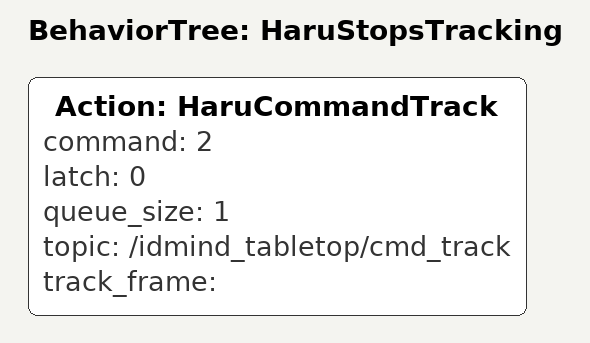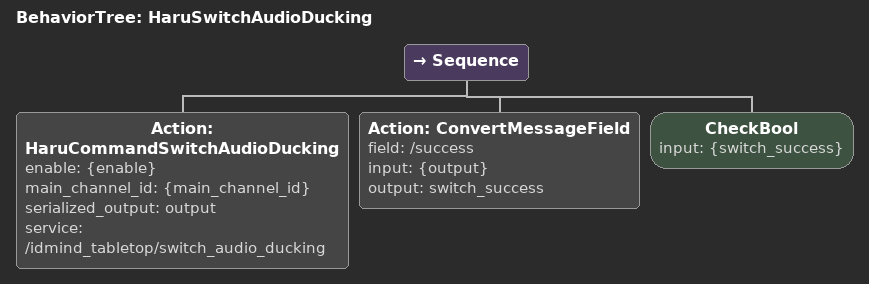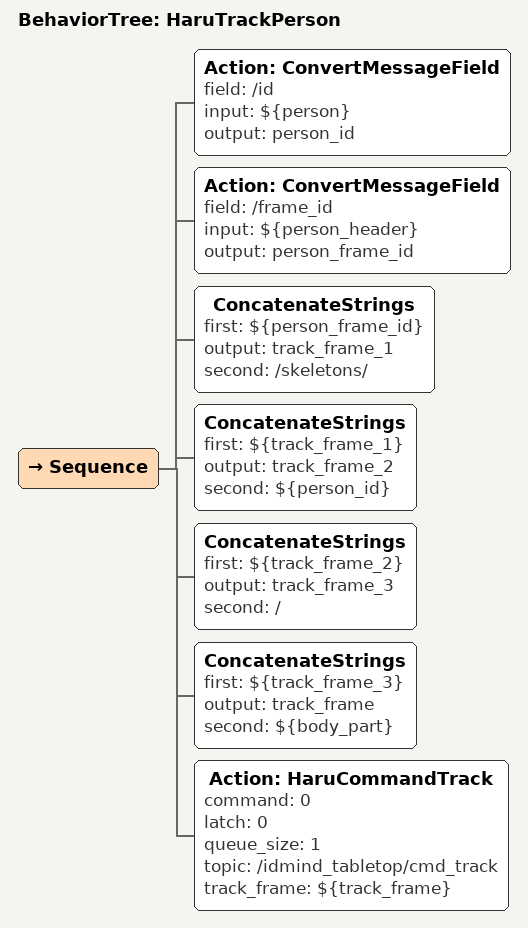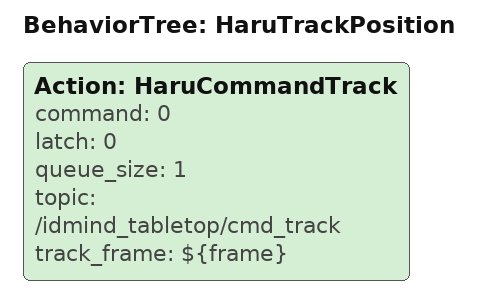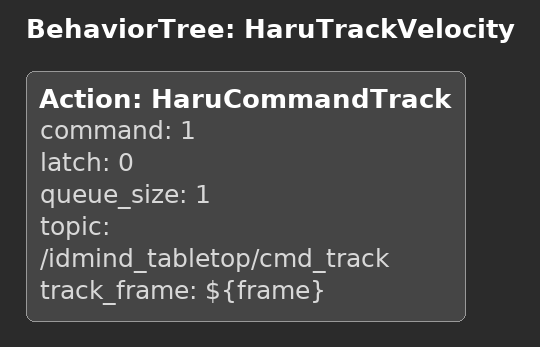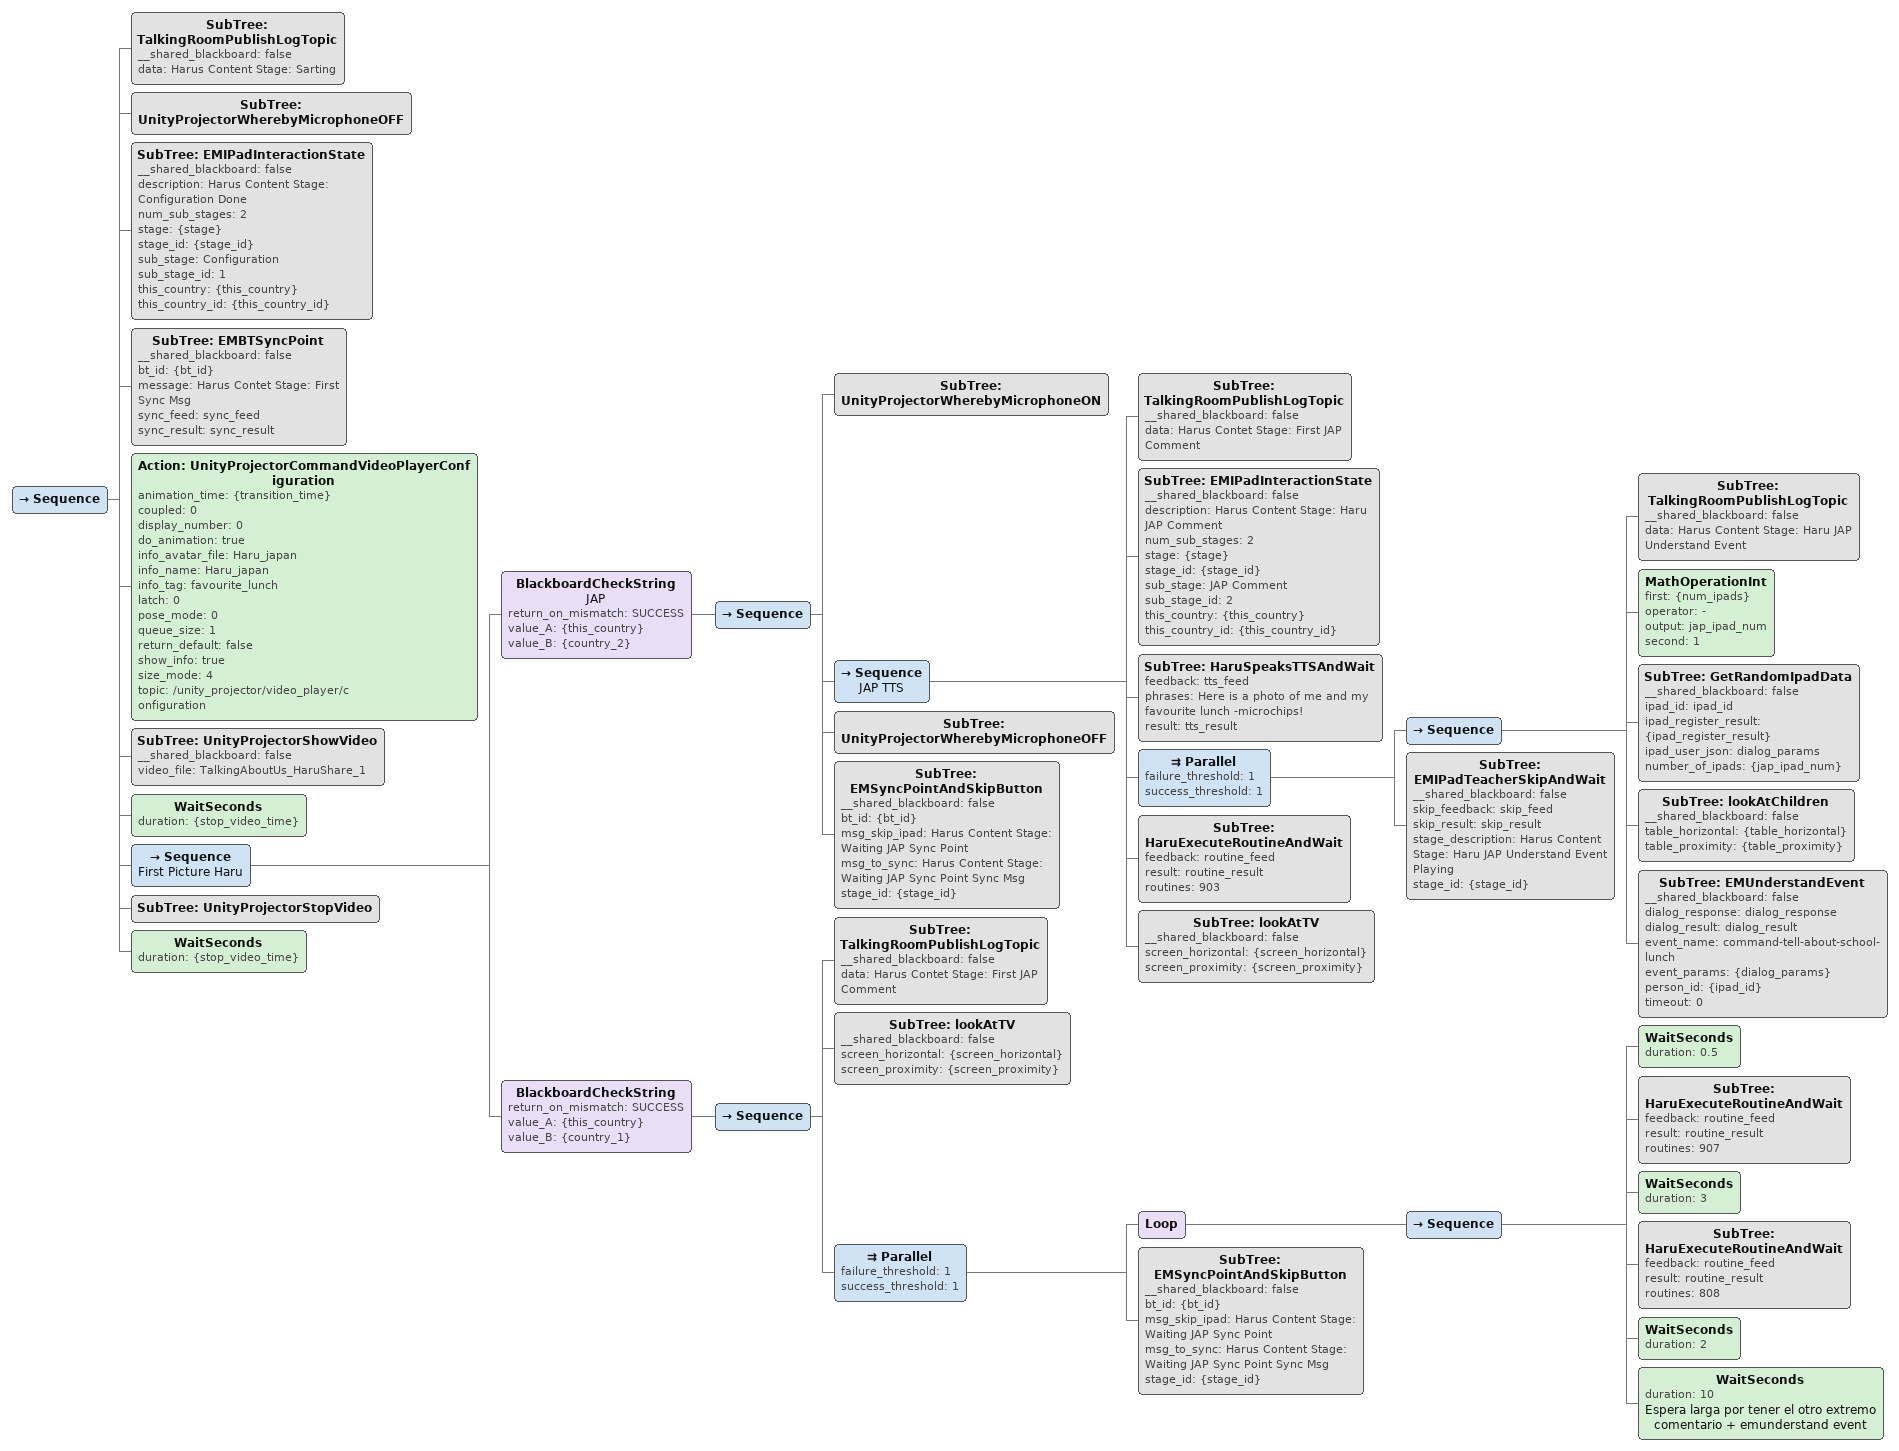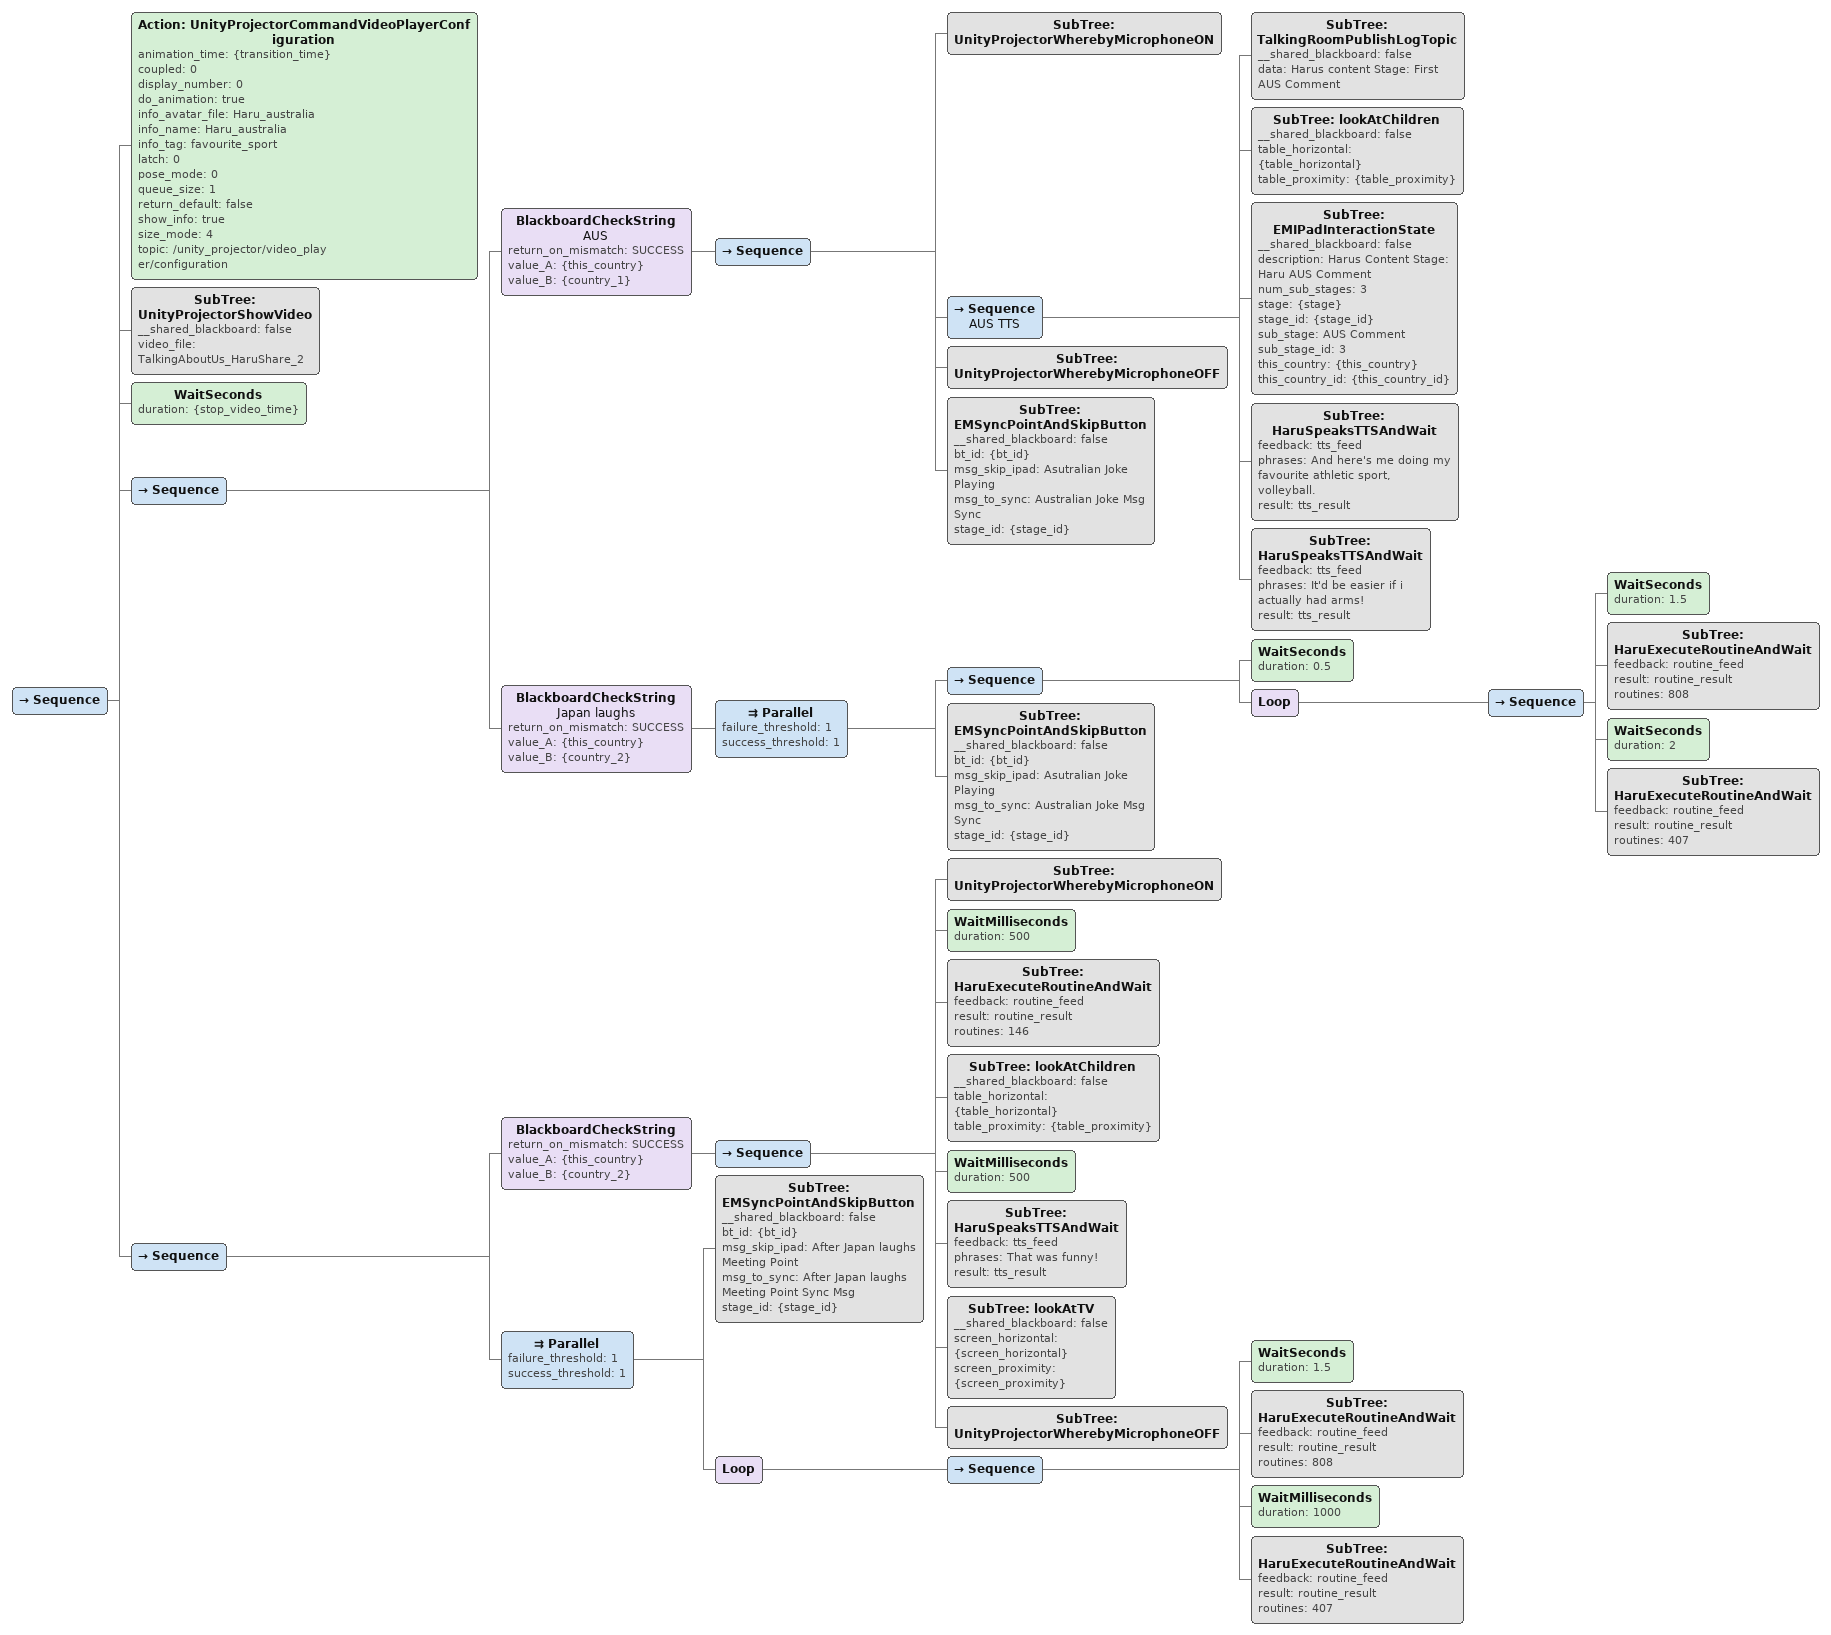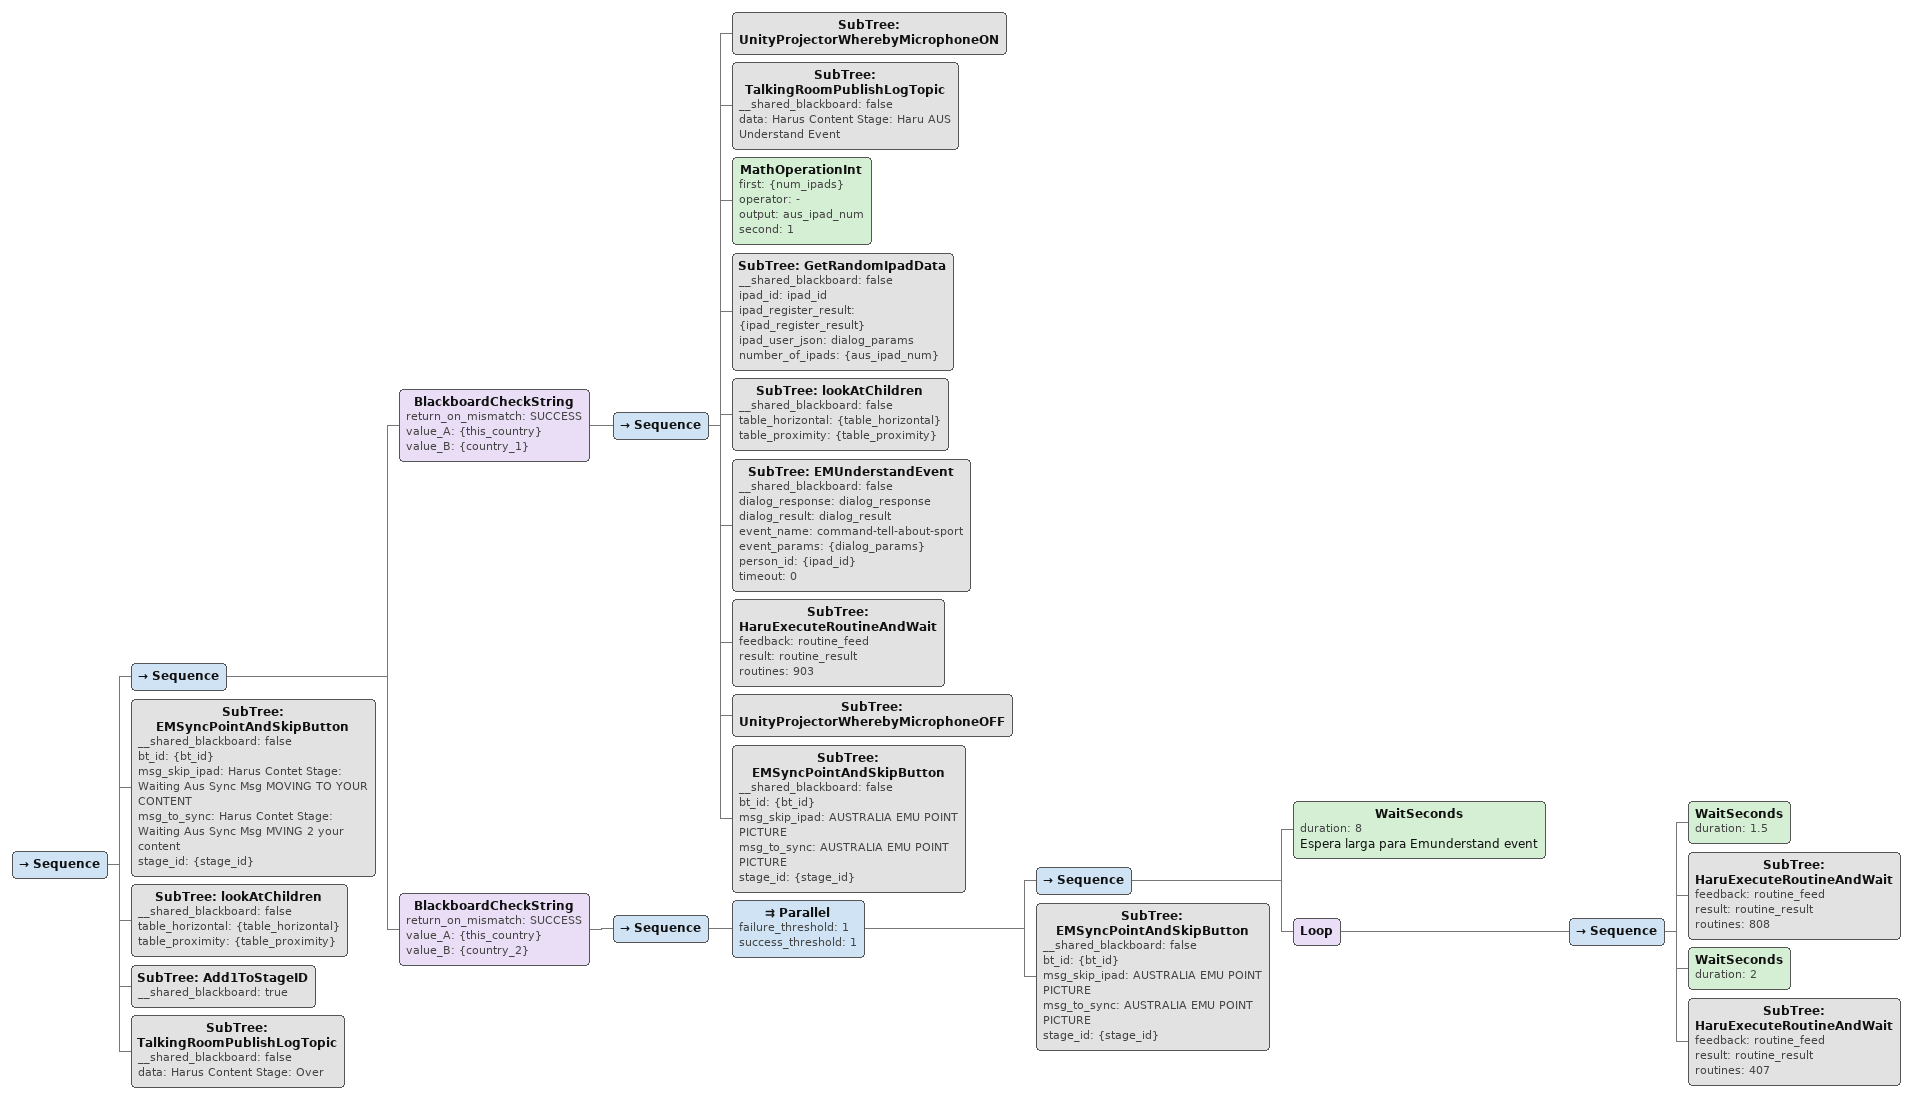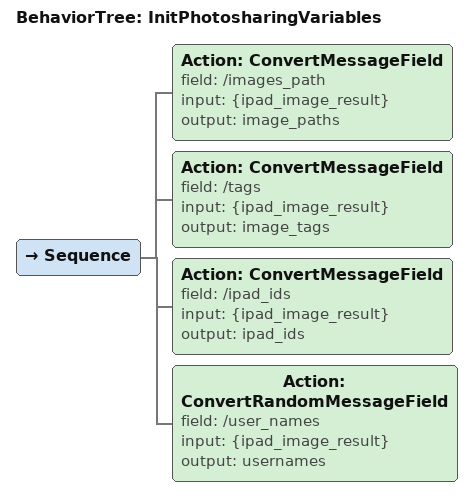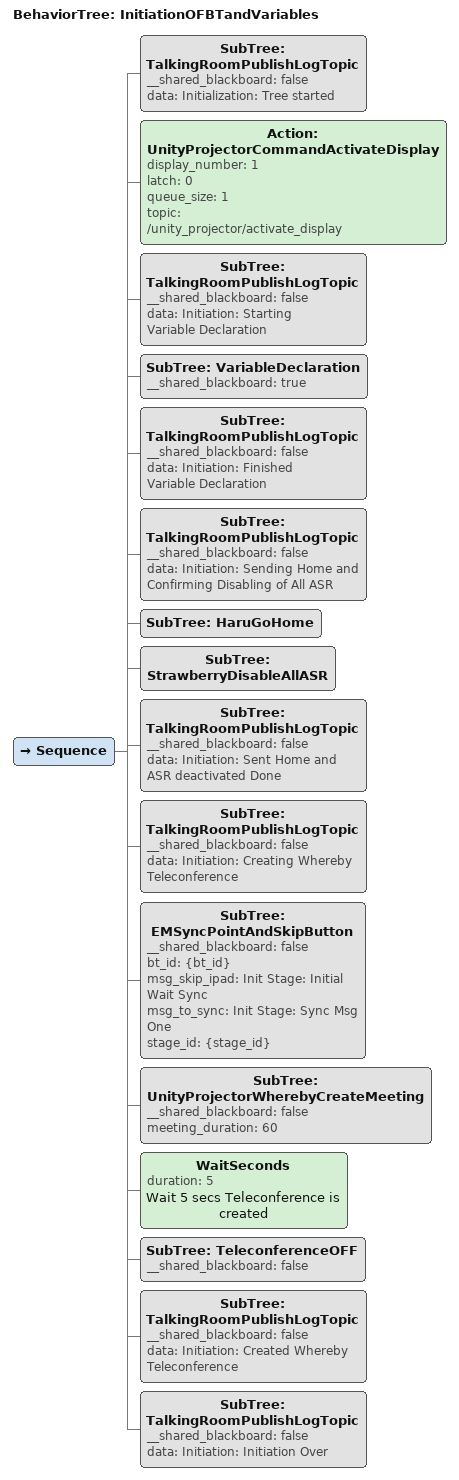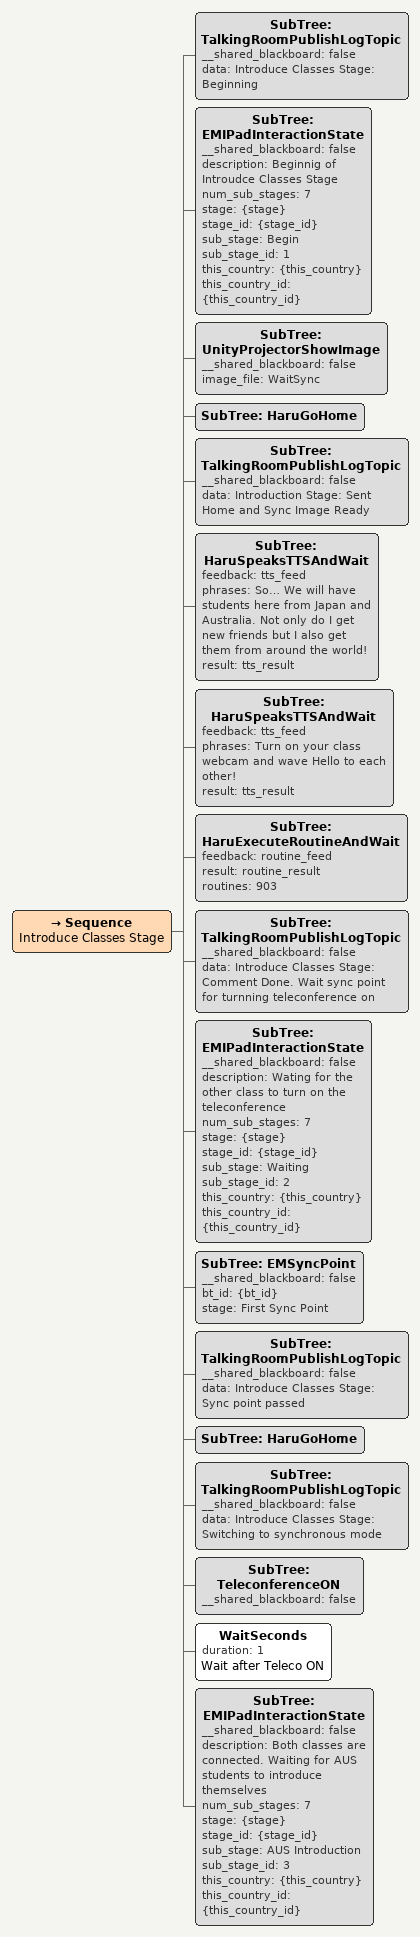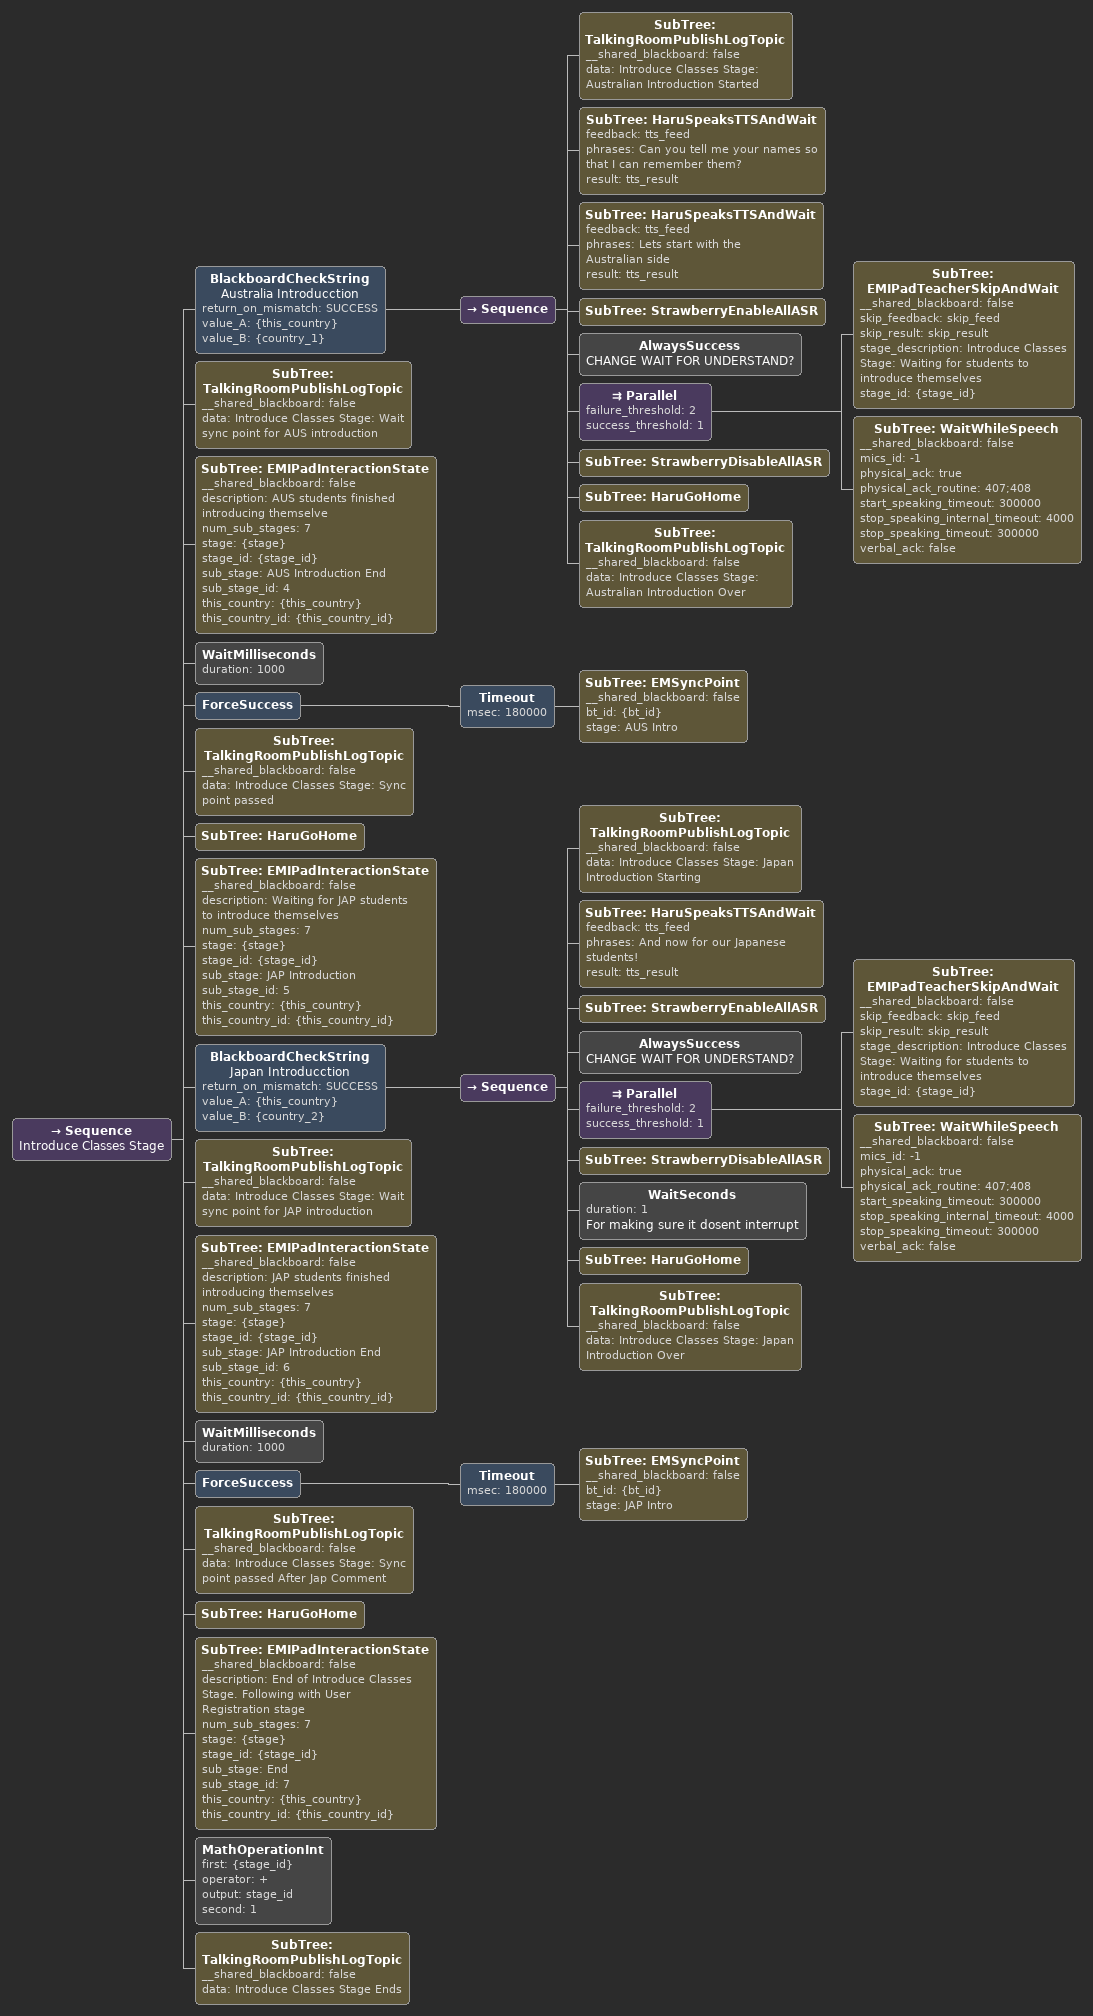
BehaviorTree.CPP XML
<BehaviorTree ID="HaruStopsTracking">
    <Action ID="HaruCommandTrack" command="2" latch="0" queue_size="1" topic="/idmind_tabletop/cmd_track" track_frame=""/>
</BehaviorTree>

<BehaviorTree ID="HaruSwitchAudioDucking">
    <Sequence>
        <Action ID="HaruCommandSwitchAudioDucking" enable="{enable}" main_channel_id="{main_channel_id}" serialized_output="output" service="/idmind_tabletop/switch_audio_ducking"/>
        <Action ID="ConvertMessageField" field="/success" input="{output}" output="switch_success"/>
        <CheckBool input="{switch_success}"/>
    </Sequence>
</BehaviorTree>

<BehaviorTree ID="HaruTrackPerson">
    <Sequence>
        <Action ID="ConvertMessageField" field="/id" input="${person}" output="person_id"/>
        <Action ID="ConvertMessageField" field="/frame_id" input="${person_header}" output="person_frame_id"/>
        <ConcatenateStrings first="${person_frame_id}" output="track_frame_1" second="/skeletons/"/>
        <ConcatenateStrings first="${track_frame_1}" output="track_frame_2" second="${person_id}"/>
        <ConcatenateStrings first="${track_frame_2}" output="track_frame_3" second="/"/>
        <ConcatenateStrings first="${track_frame_3}" output="track_frame" second="${body_part}"/>
        <Action ID="HaruCommandTrack" command="0" latch="0" queue_size="1" topic="/idmind_tabletop/cmd_track" track_frame="${track_frame}"/>
    </Sequence>
</BehaviorTree>

<BehaviorTree ID="HaruTrackPosition">
    <Action ID="HaruCommandTrack" command="0" latch="0" queue_size="1" topic="/idmind_tabletop/cmd_track" track_frame="${frame}"/>
</BehaviorTree>

<BehaviorTree ID="HaruTrackVelocity">
    <Action ID="HaruCommandTrack" command="1" latch="0" queue_size="1" topic="/idmind_tabletop/cmd_track" track_frame="${frame}"/>
</BehaviorTree>

<Sequence>
    <SubTree ID="TalkingRoomPublishLogTopic" __shared_blackboard="false" data="Harus Content Stage: Sarting"/>
    <SubTree ID="UnityProjectorWherebyMicrophoneOFF"/>
    <SubTree ID="EMIPadInteractionState" __shared_blackboard="false" description="Harus Content Stage: Configuration Done" num_sub_stages="2" stage="{stage}" stage_id="{stage_id}" sub_stage="Configuration" sub_stage_id="1" this_country="{this_country}" this_country_id="{this_country_id}"/>
    <SubTree ID="EMBTSyncPoint" __shared_blackboard="false" bt_id="{bt_id}" message="Harus Contet Stage: First Sync Msg" sync_feed="sync_feed" sync_result="sync_result"/>
    <Action ID="UnityProjectorCommandVideoPlayerConfiguration" animation_time="{transition_time}" coupled="0" display_number="0" do_animation="true" info_avatar_file="Haru_japan" info_name="Haru_japan" info_tag="favourite_lunch" latch="0" pose_mode="0" queue_size="1" return_default="false" show_info="true" size_mode="4" topic="/unity_projector/video_player/configuration"/>
    <SubTree ID="UnityProjectorShowVideo" __shared_blackboard="false" video_file="TalkingAboutUs_HaruShare_1"/>
    <WaitSeconds duration="{stop_video_time}"/>
    <Sequence name="First Picture Haru">
        <BlackboardCheckString name="JAP" return_on_mismatch="SUCCESS" value_A="{this_country}" value_B="{country_2}">
            <Sequence>
                <SubTree ID="UnityProjectorWherebyMicrophoneON"/>
                <Sequence name="JAP TTS">
                    <SubTree ID="TalkingRoomPublishLogTopic" __shared_blackboard="false" data="Harus Contet Stage: First JAP Comment"/>
                    <SubTree ID="EMIPadInteractionState" __shared_blackboard="false" description="Harus Content Stage: Haru JAP Comment" num_sub_stages="2" stage="{stage}" stage_id="{stage_id}" sub_stage="JAP Comment" sub_stage_id="2" this_country="{this_country}" this_country_id="{this_country_id}"/>
                    <SubTree ID="HaruSpeaksTTSAndWait" feedback="tts_feed" phrases="Here is a photo of me and my favourite lunch -microchips!" result="tts_result"/>
                    <Parallel failure_threshold="1" success_threshold="1">
                        <Sequence>
                            <SubTree ID="TalkingRoomPublishLogTopic" __shared_blackboard="false" data="Harus Content Stage: Haru JAP Understand Event"/>
                            <MathOperationInt first="{num_ipads}" operator="-" output="jap_ipad_num" second="1"/>
                            <SubTree ID="GetRandomIpadData" __shared_blackboard="false" ipad_id="ipad_id" ipad_register_result="{ipad_register_result}" ipad_user_json="dialog_params" number_of_ipads="{jap_ipad_num}"/>
                            <SubTree ID="lookAtChildren" __shared_blackboard="false" table_horizontal="{table_horizontal}" table_proximity="{table_proximity}"/>
                            <SubTree ID="EMUnderstandEvent" __shared_blackboard="false" dialog_response="dialog_response" dialog_result="dialog_result" event_name="command-tell-about-school-lunch" event_params="{dialog_params}" person_id="{ipad_id}" timeout="0"/>
                        </Sequence>
                        <SubTree ID="EMIPadTeacherSkipAndWait" __shared_blackboard="false" skip_feedback="skip_feed" skip_result="skip_result" stage_description="Harus Content Stage: Haru JAP Understand Event Playing" stage_id="{stage_id}"/>
                    </Parallel>
                    <SubTree ID="HaruExecuteRoutineAndWait" feedback="routine_feed" result="routine_result" routines="903"/>
                    <SubTree ID="lookAtTV" __shared_blackboard="false" screen_horizontal="{screen_horizontal}" screen_proximity="{screen_proximity}"/>
                </Sequence>
                <SubTree ID="UnityProjectorWherebyMicrophoneOFF"/>
                <SubTree ID="EMSyncPointAndSkipButton" __shared_blackboard="false" bt_id="{bt_id}" msg_skip_ipad="Harus Content Stage: Waiting JAP Sync Point" msg_to_sync="Harus Content Stage: Waiting JAP Sync Point Sync Msg" stage_id="{stage_id}"/>
            </Sequence>
        </BlackboardCheckString>
        <BlackboardCheckString return_on_mismatch="SUCCESS" value_A="{this_country}" value_B="{country_1}">
            <Sequence>
                <SubTree ID="TalkingRoomPublishLogTopic" __shared_blackboard="false" data="Harus Contet Stage: First JAP Comment"/>
                <SubTree ID="lookAtTV" __shared_blackboard="false" screen_horizontal="{screen_horizontal}" screen_proximity="{screen_proximity}"/>
                <Parallel failure_threshold="1" success_threshold="1">
                    <Loop>
                        <Sequence>
                            <WaitSeconds duration="0.5"/>
                            <SubTree ID="HaruExecuteRoutineAndWait" feedback="routine_feed" result="routine_result" routines="907"/>
                            <WaitSeconds duration="3"/>
                            <SubTree ID="HaruExecuteRoutineAndWait" feedback="routine_feed" result="routine_result" routines="808"/>
                            <WaitSeconds duration="2"/>
                            <WaitSeconds duration="10" name="Espera larga por tener el otro extremo comentario + emunderstand event"/>
                        </Sequence>
                    </Loop>
                    <SubTree ID="EMSyncPointAndSkipButton" __shared_blackboard="false" bt_id="{bt_id}" msg_skip_ipad="Harus Content Stage: Waiting JAP Sync Point" msg_to_sync="Harus Content Stage: Waiting JAP Sync Point Sync Msg" stage_id="{stage_id}"/>
                </Parallel>
            </Sequence>
        </BlackboardCheckString>
    </Sequence>
    <SubTree ID="UnityProjectorStopVideo"/>
    <WaitSeconds duration="{stop_video_time}"/>
</Sequence>

<Sequence>
    <Action ID="UnityProjectorCommandVideoPlayerConfiguration" animation_time="{transition_time}" coupled="0" display_number="0" do_animation="true" info_avatar_file="Haru_australia" info_name="Haru_australia" info_tag="favourite_sport" latch="0" pose_mode="0" queue_size="1" return_default="false" show_info="true" size_mode="4" topic="/unity_projector/video_player/configuration"/>
    <SubTree ID="UnityProjectorShowVideo" __shared_blackboard="false" video_file="TalkingAboutUs_HaruShare_2"/>
    <WaitSeconds duration="{stop_video_time}"/>
    <Sequence>
        <BlackboardCheckString name="AUS" return_on_mismatch="SUCCESS" value_A="{this_country}" value_B="{country_1}">
            <Sequence>
                <SubTree ID="UnityProjectorWherebyMicrophoneON"/>
                <Sequence name="AUS TTS">
                    <SubTree ID="TalkingRoomPublishLogTopic" __shared_blackboard="false" data="Harus content Stage: First AUS Comment"/>
                    <SubTree ID="lookAtChildren" __shared_blackboard="false" table_horizontal="{table_horizontal}" table_proximity="{table_proximity}"/>
                    <SubTree ID="EMIPadInteractionState" __shared_blackboard="false" description="Harus Content Stage: Haru AUS Comment" num_sub_stages="3" stage="{stage}" stage_id="{stage_id}" sub_stage="AUS Comment" sub_stage_id="3" this_country="{this_country}" this_country_id="{this_country_id}"/>
                    <SubTree ID="HaruSpeaksTTSAndWait" feedback="tts_feed" phrases="And here's me doing my favourite athletic sport, volleyball." result="tts_result"/>
                    <SubTree ID="HaruSpeaksTTSAndWait" feedback="tts_feed" phrases="It'd be easier if i actually had arms!" result="tts_result"/>
                </Sequence>
                <SubTree ID="UnityProjectorWherebyMicrophoneOFF"/>
                <SubTree ID="EMSyncPointAndSkipButton" __shared_blackboard="false" bt_id="{bt_id}" msg_skip_ipad="Asutralian Joke Playing" msg_to_sync="Australian Joke Msg Sync" stage_id="{stage_id}"/>
            </Sequence>
        </BlackboardCheckString>
        <BlackboardCheckString name="Japan laughs" return_on_mismatch="SUCCESS" value_A="{this_country}" value_B="{country_2}">
            <Parallel failure_threshold="1" success_threshold="1">
                <Sequence>
                    <WaitSeconds duration="0.5"/>
                    <Loop>
                        <Sequence>
                            <WaitSeconds duration="1.5"/>
                            <SubTree ID="HaruExecuteRoutineAndWait" feedback="routine_feed" result="routine_result" routines="808"/>
                            <WaitSeconds duration="2"/>
                            <SubTree ID="HaruExecuteRoutineAndWait" feedback="routine_feed" result="routine_result" routines="407"/>
                        </Sequence>
                    </Loop>
                </Sequence>
                <SubTree ID="EMSyncPointAndSkipButton" __shared_blackboard="false" bt_id="{bt_id}" msg_skip_ipad="Asutralian Joke Playing" msg_to_sync="Australian Joke Msg Sync" stage_id="{stage_id}"/>
            </Parallel>
        </BlackboardCheckString>
    </Sequence>
    <Sequence>
        <BlackboardCheckString return_on_mismatch="SUCCESS" value_A="{this_country}" value_B="{country_2}">
            <Sequence>
                <SubTree ID="UnityProjectorWherebyMicrophoneON"/>
                <WaitMilliseconds duration="500"/>
                <SubTree ID="HaruExecuteRoutineAndWait" feedback="routine_feed" result="routine_result" routines="146"/>
                <SubTree ID="lookAtChildren" __shared_blackboard="false" table_horizontal="{table_horizontal}" table_proximity="{table_proximity}"/>
                <WaitMilliseconds duration="500"/>
                <SubTree ID="HaruSpeaksTTSAndWait" feedback="tts_feed" phrases="That was funny!" result="tts_result"/>
                <SubTree ID="lookAtTV" __shared_blackboard="false" screen_horizontal="{screen_horizontal}" screen_proximity="{screen_proximity}"/>
                <SubTree ID="UnityProjectorWherebyMicrophoneOFF"/>
            </Sequence>
        </BlackboardCheckString>
        <Parallel failure_threshold="1" success_threshold="1">
            <SubTree ID="EMSyncPointAndSkipButton" __shared_blackboard="false" bt_id="{bt_id}" msg_skip_ipad="After Japan laughs Meeting Point" msg_to_sync="After Japan laughs Meeting Point Sync Msg" stage_id="{stage_id}"/>
            <Loop>
                <Sequence>
                    <WaitSeconds duration="1.5"/>
                    <SubTree ID="HaruExecuteRoutineAndWait" feedback="routine_feed" result="routine_result" routines="808"/>
                    <WaitMilliseconds duration="1000"/>
                    <SubTree ID="HaruExecuteRoutineAndWait" feedback="routine_feed" result="routine_result" routines="407"/>
                </Sequence>
            </Loop>
        </Parallel>
    </Sequence>
</Sequence>

<Sequence>
    <Sequence>
        <BlackboardCheckString return_on_mismatch="SUCCESS" value_A="{this_country}" value_B="{country_1}">
            <Sequence>
                <SubTree ID="UnityProjectorWherebyMicrophoneON"/>
                <SubTree ID="TalkingRoomPublishLogTopic" __shared_blackboard="false" data="Harus Content Stage: Haru AUS Understand Event"/>
                <MathOperationInt first="{num_ipads}" operator="-" output="aus_ipad_num" second="1"/>
                <SubTree ID="GetRandomIpadData" __shared_blackboard="false" ipad_id="ipad_id" ipad_register_result="{ipad_register_result}" ipad_user_json="dialog_params" number_of_ipads="{aus_ipad_num}"/>
                <SubTree ID="lookAtChildren" __shared_blackboard="false" table_horizontal="{table_horizontal}" table_proximity="{table_proximity}"/>
                <SubTree ID="EMUnderstandEvent" __shared_blackboard="false" dialog_response="dialog_response" dialog_result="dialog_result" event_name="command-tell-about-sport" event_params="{dialog_params}" person_id="{ipad_id}" timeout="0"/>
                <SubTree ID="HaruExecuteRoutineAndWait" feedback="routine_feed" result="routine_result" routines="903"/>
                <SubTree ID="UnityProjectorWherebyMicrophoneOFF"/>
                <SubTree ID="EMSyncPointAndSkipButton" __shared_blackboard="false" bt_id="{bt_id}" msg_skip_ipad="AUSTRALIA EMU POINT PICTURE" msg_to_sync="AUSTRALIA EMU POINT PICTURE" stage_id="{stage_id}"/>
            </Sequence>
        </BlackboardCheckString>
        <BlackboardCheckString return_on_mismatch="SUCCESS" value_A="{this_country}" value_B="{country_2}">
            <Sequence>
                <Parallel failure_threshold="1" success_threshold="1">
                    <Sequence>
                        <WaitSeconds duration="8" name="Espera larga para Emunderstand event"/>
                        <Loop>
                            <Sequence>
                                <WaitSeconds duration="1.5"/>
                                <SubTree ID="HaruExecuteRoutineAndWait" feedback="routine_feed" result="routine_result" routines="808"/>
                                <WaitSeconds duration="2"/>
                                <SubTree ID="HaruExecuteRoutineAndWait" feedback="routine_feed" result="routine_result" routines="407"/>
                            </Sequence>
                        </Loop>
                    </Sequence>
                    <SubTree ID="EMSyncPointAndSkipButton" __shared_blackboard="false" bt_id="{bt_id}" msg_skip_ipad="AUSTRALIA EMU POINT PICTURE" msg_to_sync="AUSTRALIA EMU POINT PICTURE" stage_id="{stage_id}"/>
                </Parallel>
            </Sequence>
        </BlackboardCheckString>
    </Sequence>
    <SubTree ID="EMSyncPointAndSkipButton" __shared_blackboard="false" bt_id="{bt_id}" msg_skip_ipad="Harus Contet Stage: Waiting Aus Sync Msg MOVING TO YOUR CONTENT " msg_to_sync="Harus Contet Stage: Waiting Aus Sync Msg MVING 2 your content" stage_id="{stage_id}"/>
    <SubTree ID="lookAtChildren" __shared_blackboard="false" table_horizontal="{table_horizontal}" table_proximity="{table_proximity}"/>
    <SubTree ID="Add1ToStageID" __shared_blackboard="true"/>
    <SubTree ID="TalkingRoomPublishLogTopic" __shared_blackboard="false" data="Harus Content Stage: Over"/>
</Sequence>

<BehaviorTree ID="InitPhotosharingVariables">
    <Sequence>
        <Action ID="ConvertMessageField" field="/images_path" input="{ipad_image_result}" output="image_paths"/>
        <Action ID="ConvertMessageField" field="/tags" input="{ipad_image_result}" output="image_tags"/>
        <Action ID="ConvertMessageField" field="/ipad_ids" input="{ipad_image_result}" output="ipad_ids"/>
        <Action ID="ConvertRandomMessageField" field="/user_names" input="{ipad_image_result}" output="usernames"/>
    </Sequence>
</BehaviorTree>

<BehaviorTree ID="InitiationOFBTandVariables">
    <Sequence>
        <SubTree ID="TalkingRoomPublishLogTopic" __shared_blackboard="false" data="Initialization: Tree started"/>
        <Action ID="UnityProjectorCommandActivateDisplay" display_number="1" latch="0" queue_size="1" topic="/unity_projector/activate_display"/>
        <SubTree ID="TalkingRoomPublishLogTopic" __shared_blackboard="false" data="Initiation: Starting Variable Declaration"/>
        <SubTree ID="VariableDeclaration" __shared_blackboard="true"/>
        <SubTree ID="TalkingRoomPublishLogTopic" __shared_blackboard="false" data="Initiation: Finished Variable Declaration"/>
        <SubTree ID="TalkingRoomPublishLogTopic" __shared_blackboard="false" data="Initiation: Sending Home and Confirming Disabling of All ASR"/>
        <SubTree ID="HaruGoHome"/>
        <SubTree ID="StrawberryDisableAllASR"/>
        <SubTree ID="TalkingRoomPublishLogTopic" __shared_blackboard="false" data="Initiation: Sent Home and ASR deactivated Done"/>
        <SubTree ID="TalkingRoomPublishLogTopic" __shared_blackboard="false" data="Initiation: Creating Whereby Teleconference"/>
        <SubTree ID="EMSyncPointAndSkipButton" __shared_blackboard="false" bt_id="{bt_id}" msg_skip_ipad="Init Stage: Initial Wait Sync" msg_to_sync="Init Stage: Sync Msg One" stage_id="{stage_id}"/>
        <SubTree ID="UnityProjectorWherebyCreateMeeting" __shared_blackboard="false" meeting_duration="60"/>
        <WaitSeconds duration="5" name="Wait 5 secs Teleconference is created"/>
        <SubTree ID="TeleconferenceOFF" __shared_blackboard="false"/>
        <SubTree ID="TalkingRoomPublishLogTopic" __shared_blackboard="false" data="Initiation: Created Whereby Teleconference"/>
        <SubTree ID="TalkingRoomPublishLogTopic" __shared_blackboard="false" data="Initiation: Initiation Over"/>
    </Sequence>
</BehaviorTree>

<Sequence name="Introduce Classes Stage">
    <SubTree ID="TalkingRoomPublishLogTopic" __shared_blackboard="false" data="Introduce Classes Stage: Beginning"/>
    <SubTree ID="EMIPadInteractionState" __shared_blackboard="false" description="Beginnig of Introudce Classes Stage" num_sub_stages="7" stage="{stage}" stage_id="{stage_id}" sub_stage="Begin" sub_stage_id="1" this_country="{this_country}" this_country_id="{this_country_id}"/>
    <SubTree ID="UnityProjectorShowImage" __shared_blackboard="false" image_file="WaitSync"/>
    <SubTree ID="HaruGoHome"/>
    <SubTree ID="TalkingRoomPublishLogTopic" __shared_blackboard="false" data="Introduction Stage: Sent Home and Sync Image Ready"/>
    <SubTree ID="HaruSpeaksTTSAndWait" feedback="tts_feed" phrases="So… We will have students here from Japan and Australia. Not only do I get new friends but I also get them from around the world!" result="tts_result"/>
    <SubTree ID="HaruSpeaksTTSAndWait" feedback="tts_feed" phrases="Turn on your class webcam and wave Hello to each other!" result="tts_result"/>
    <SubTree ID="HaruExecuteRoutineAndWait" feedback="routine_feed" result="routine_result" routines="903"/>
    <SubTree ID="TalkingRoomPublishLogTopic" __shared_blackboard="false" data="Introduce Classes Stage: Comment Done. Wait sync point for turnning teleconference on"/>
    <SubTree ID="EMIPadInteractionState" __shared_blackboard="false" description="Wating for the other class to turn on the teleconference" num_sub_stages="7" stage="{stage}" stage_id="{stage_id}" sub_stage="Waiting" sub_stage_id="2" this_country="{this_country}" this_country_id="{this_country_id}"/>
    <SubTree ID="EMSyncPoint" __shared_blackboard="false" bt_id="{bt_id}" stage="First Sync Point"/>
    <SubTree ID="TalkingRoomPublishLogTopic" __shared_blackboard="false" data="Introduce Classes Stage: Sync point passed"/>
    <SubTree ID="HaruGoHome"/>
    <SubTree ID="TalkingRoomPublishLogTopic" __shared_blackboard="false" data="Introduce Classes Stage: Switching to synchronous mode"/>
    <SubTree ID="TeleconferenceON" __shared_blackboard="false"/>
    <WaitSeconds duration="1" name="Wait after Teleco ON"/>
    <SubTree ID="EMIPadInteractionState" __shared_blackboard="false" description="Both classes are connected. Waiting for AUS students to introduce themselves" num_sub_stages="7" stage="{stage}" stage_id="{stage_id}" sub_stage="AUS Introduction" sub_stage_id="3" this_country="{this_country}" this_country_id="{this_country_id}"/>
</Sequence>

<Sequence name="Introduce Classes Stage">
    <BlackboardCheckString name="Australia Introducction" return_on_mismatch="SUCCESS" value_A="{this_country}" value_B="{country_1}">
        <Sequence>
            <SubTree ID="TalkingRoomPublishLogTopic" __shared_blackboard="false" data="Introduce Classes Stage: Australian Introduction Started"/>
            <SubTree ID="HaruSpeaksTTSAndWait" feedback="tts_feed" phrases="Can you tell me your names so that I can remember them?" result="tts_result"/>
            <SubTree ID="HaruSpeaksTTSAndWait" feedback="tts_feed" phrases="Lets start with the Australian side" result="tts_result"/>
            <SubTree ID="StrawberryEnableAllASR"/>
            <AlwaysSuccess name="CHANGE WAIT FOR UNDERSTAND?"/>
            <Parallel failure_threshold="2" success_threshold="1">
                <SubTree ID="EMIPadTeacherSkipAndWait" __shared_blackboard="false" skip_feedback="skip_feed" skip_result="skip_result" stage_description="Introduce Classes Stage: Waiting for students to introduce themselves" stage_id="{stage_id}"/>
                <SubTree ID="WaitWhileSpeech" __shared_blackboard="false" mics_id="-1" physical_ack="true" physical_ack_routine="407;408" start_speaking_timeout="300000" stop_speaking_internal_timeout="4000" stop_speaking_timeout="300000" verbal_ack="false"/>
            </Parallel>
            <SubTree ID="StrawberryDisableAllASR"/>
            <SubTree ID="HaruGoHome"/>
            <SubTree ID="TalkingRoomPublishLogTopic" __shared_blackboard="false" data="Introduce Classes Stage: Australian Introduction Over"/>
        </Sequence>
    </BlackboardCheckString>
    <SubTree ID="TalkingRoomPublishLogTopic" __shared_blackboard="false" data="Introduce Classes Stage: Wait sync point for AUS introduction"/>
    <SubTree ID="EMIPadInteractionState" __shared_blackboard="false" description="AUS students finished introducing themselve" num_sub_stages="7" stage="{stage}" stage_id="{stage_id}" sub_stage="AUS Introduction End" sub_stage_id="4" this_country="{this_country}" this_country_id="{this_country_id}"/>
    <WaitMilliseconds duration="1000"/>
    <ForceSuccess>
        <Timeout msec="180000">
            <SubTree ID="EMSyncPoint" __shared_blackboard="false" bt_id="{bt_id}" stage="AUS Intro"/>
        </Timeout>
    </ForceSuccess>
    <SubTree ID="TalkingRoomPublishLogTopic" __shared_blackboard="false" data="Introduce Classes Stage: Sync point passed"/>
    <SubTree ID="HaruGoHome"/>
    <SubTree ID="EMIPadInteractionState" __shared_blackboard="false" description="Waiting for JAP students to introduce themselves" num_sub_stages="7" stage="{stage}" stage_id="{stage_id}" sub_stage="JAP Introduction" sub_stage_id="5" this_country="{this_country}" this_country_id="{this_country_id}"/>
    <BlackboardCheckString name="Japan Introducction" return_on_mismatch="SUCCESS" value_A="{this_country}" value_B="{country_2}">
        <Sequence>
            <SubTree ID="TalkingRoomPublishLogTopic" __shared_blackboard="false" data="Introduce Classes Stage: Japan Introduction Starting"/>
            <SubTree ID="HaruSpeaksTTSAndWait" feedback="tts_feed" phrases="And now for our Japanese students!" result="tts_result"/>
            <SubTree ID="StrawberryEnableAllASR"/>
            <AlwaysSuccess name="CHANGE WAIT FOR UNDERSTAND?"/>
            <Parallel failure_threshold="2" success_threshold="1">
                <SubTree ID="EMIPadTeacherSkipAndWait" __shared_blackboard="false" skip_feedback="skip_feed" skip_result="skip_result" stage_description="Introduce Classes Stage: Waiting for students to introduce themselves" stage_id="{stage_id}"/>
                <SubTree ID="WaitWhileSpeech" __shared_blackboard="false" mics_id="-1" physical_ack="true" physical_ack_routine="407;408" start_speaking_timeout="300000" stop_speaking_internal_timeout="4000" stop_speaking_timeout="300000" verbal_ack="false"/>
            </Parallel>
            <SubTree ID="StrawberryDisableAllASR"/>
            <WaitSeconds duration="1" name="For making sure it dosent interrupt"/>
            <SubTree ID="HaruGoHome"/>
            <SubTree ID="TalkingRoomPublishLogTopic" __shared_blackboard="false" data="Introduce Classes Stage: Japan Introduction Over"/>
        </Sequence>
    </BlackboardCheckString>
    <SubTree ID="TalkingRoomPublishLogTopic" __shared_blackboard="false" data="Introduce Classes Stage: Wait sync point for JAP introduction"/>
    <SubTree ID="EMIPadInteractionState" __shared_blackboard="false" description="JAP students finished introducing themselves" num_sub_stages="7" stage="{stage}" stage_id="{stage_id}" sub_stage="JAP Introduction End" sub_stage_id="6" this_country="{this_country}" this_country_id="{this_country_id}"/>
    <WaitMilliseconds duration="1000"/>
    <ForceSuccess>
        <Timeout msec="180000">
            <SubTree ID="EMSyncPoint" __shared_blackboard="false" bt_id="{bt_id}" stage="JAP Intro"/>
        </Timeout>
    </ForceSuccess>
    <SubTree ID="TalkingRoomPublishLogTopic" __shared_blackboard="false" data="Introduce Classes Stage: Sync point passed After Jap Comment"/>
    <SubTree ID="HaruGoHome"/>
    <SubTree ID="EMIPadInteractionState" __shared_blackboard="false" description="End of Introduce Classes Stage. Following with User Registration stage" num_sub_stages="7" stage="{stage}" stage_id="{stage_id}" sub_stage="End" sub_stage_id="7" this_country="{this_country}" this_country_id="{this_country_id}"/>
    <MathOperationInt first="{stage_id}" operator="+" output="stage_id" second="1"/>
    <SubTree ID="TalkingRoomPublishLogTopic" __shared_blackboard="false" data="Introduce Classes Stage Ends"/>
</Sequence>
